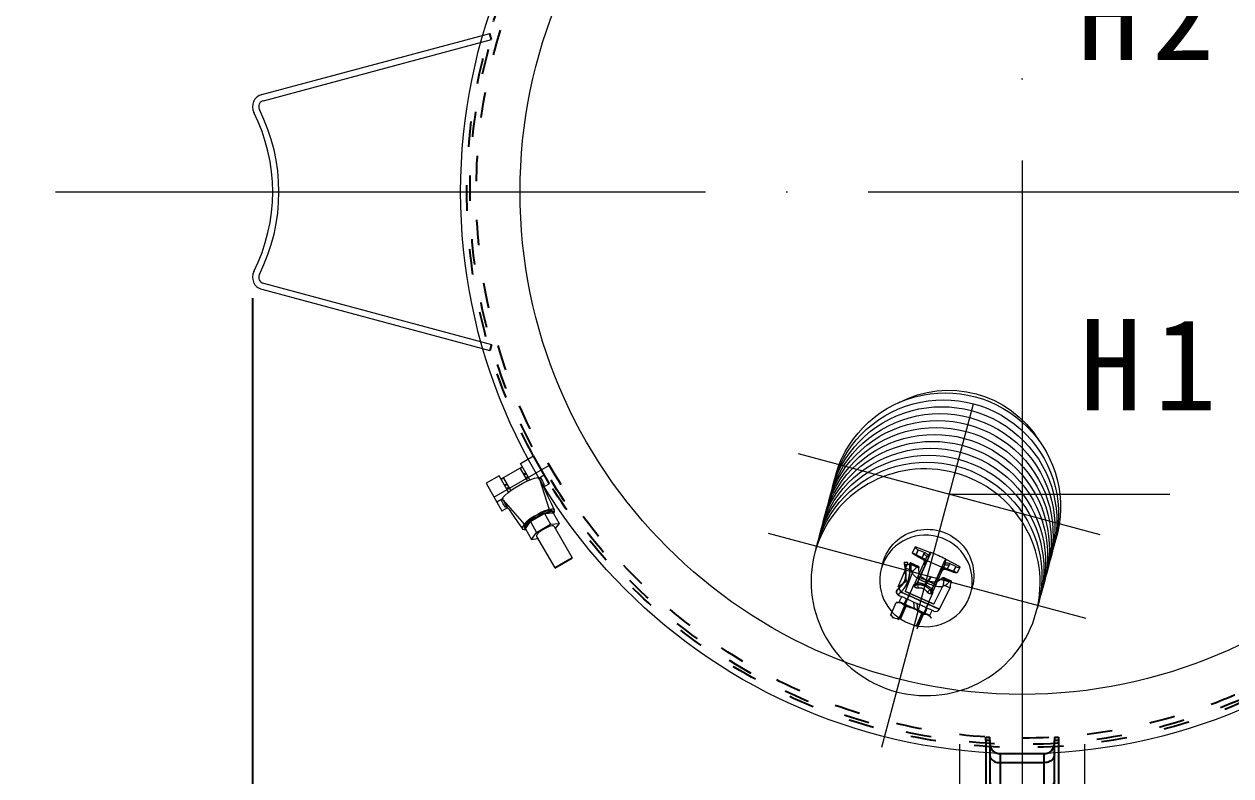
# Model space of a CAD drawing. Header units: millimetres. Extents: x 89051 to 218395, y -330386 to -125649.
# Drawn here: x 97883 to 98462, y -134581 to -134220 of the extents above; entities that cross this region are included whole.
import ezdxf

# ---------------------------------------------------------------- set-up
doc = ezdxf.new("R2010")
doc.units = ezdxf.units.MM
doc.header["$LTSCALE"] = 13
for name, pattern in [('1 实线', [0]), ('ACAD_ISO03W100', [1.18, 0.47, -0.71]), ('ACAD_ISO04W100', [30, 24, -3, 0, -3]), ('CENTER', [50.8, 31.75, -6.35, 6.35, -6.35]), ('HIDDEN', [9.525, 6.35, -3.175])]:
    doc.linetypes.add(name, pattern=pattern)
doc.layers.get('0').update_dxf_attribs({"color": 1, "linetype": 'CENTER'})
for name, color, linetype in [('CORE', 5, 'Continuous'), ('PDF_Visible (ANSI)', 7, 'Continuous'), ('PDF_Visible Narrow (ANSI)', 7, 'Continuous'), ('几何体', 7, 'Continuous'), ('粗实线', 4, 'Continuous')]:
    doc.layers.add(name, color=color, linetype=linetype)
doc.layers.add('图层1', color=1, linetype='CENTER', lineweight=13)
doc.layers.add('标注、文本', color=3, linetype='Continuous', lineweight=25)
doc.styles.get("Standard").update_dxf_attribs({"font": 'gbenor.shx', "bigfont": 'gbcbig.shx'})
doc.dimstyles.new('1-15', dxfattribs={"dimscale": 20, "dimtxt": 3.5, "dimasz": 2, "dimexe": 1.5, "dimexo": 0.5, "dimgap": 0.5, "dimtad": 1, "dimtoh": 1, "dimdec": 1, "dimdsep": 46, "dimtxsty": 'Standard', "dimcen": 2.5, "dimclrd": 3, "dimclre": 3, "dimclrt": 3, "dimadec": 0, "dimazin": 2, "dimtfac": 1, "dimtdec": 1, "dimtmove": 0, "dimatfit": 2, "dimfxl": 1, "dimarcsym": 0})

# ---------------------------------------------------------------- blocks, each defined once
blk = doc.blocks.new('*D589')
at = {"layer": 'Defpoints', "color": 0, "transparency": 16777216}
for p in [(97836.23, -133975.78), (98361.67, -133975.78), (98361.67, -134777.78)]:
    blk.add_point(p, dxfattribs=at)
at = {"layer": '标注、文本', "color": 3, "lineweight": -2, "transparency": 16777216}
for p, q in [((98351.67, -133975.78), (97806.23, -133975.78)), ((97836.23, -134737.78), (97836.23, -134015.78)), ((98351.67, -134777.78), (97806.23, -134777.78))]:
    blk.add_line(p, q, dxfattribs=at)
at = {"layer": '标注、文本', "color": 3, "transparency": 16777216}
for points in [[(97829.57, -134015.78), (97842.9, -134015.78), (97836.23, -133975.78)], [(97829.57, -134737.78), (97842.9, -134737.78), (97836.23, -134777.78)]]:
    blk.add_solid(points, dxfattribs=at)
at = {"layer": '标注、文本', "color": 3, "transparency": 16777216, "insert": (97791.23, -134376.78), "char_height": 70, "attachment_point": 5, "rotation": 90}
blk.add_mtext('838', dxfattribs=at)
blk = doc.blocks.new('*D590')
at = {"layer": 'Defpoints', "color": 0, "transparency": 16777216}
for p in [(98717.57, -134295.7), (97992.25, -134341.66), (98717.57, -134923.23)]:
    blk.add_point(p, dxfattribs=at)
at = {"layer": '标注、文本', "color": 3, "lineweight": -2, "transparency": 16777216}
for p, q in [((98717.57, -134305.7), (98717.57, -134953.23)), ((97992.25, -134351.66), (97992.25, -134953.23)), ((98032.25, -134923.23), (98677.57, -134923.23))]:
    blk.add_line(p, q, dxfattribs=at)
at = {"layer": '标注、文本', "color": 3, "transparency": 16777216}
for points in [[(98032.25, -134916.56), (98032.25, -134929.9), (97992.25, -134923.23)], [(98677.57, -134916.56), (98677.57, -134929.9), (98717.57, -134923.23)]]:
    blk.add_solid(points, dxfattribs=at)
at = {"layer": '标注、文本', "color": 3, "transparency": 16777216, "insert": (98354.91, -134878.23), "char_height": 70, "attachment_point": 5}
blk.add_mtext('761', dxfattribs=at)
blk = doc.blocks.new('*D594')
at = {"layer": 'Defpoints', "color": 0, "transparency": 16777216}
for p in [(98951.78, -134196.72), (98723.87, -134203.73), (98589.51, -134239.73), (97897.72, -134300.78), (98875.86, -134300.78)]:
    blk.add_point(p, dxfattribs=at)
at = {"layer": '标注、文本', "color": 3, "lineweight": -2, "transparency": 16777216}
for p, q in [((98733.53, -134201.14), (98969.45, -134137.92)), ((98885.86, -134300.78), (98990.89, -134300.78))]:
    blk.add_line(p, q, dxfattribs=at)
blk.add_arc((98361.67, -134300.78), 599.22, 3.82541, 11.17459, dxfattribs=at)
at = {"layer": '标注、文本', "color": 3, "transparency": 16777216}
for points in [[(98943.03, -134186.16), (98956.02, -134183.14), (98940.47, -134145.69)], [(98966.21, -134260.58), (98952.89, -134261.02), (98960.89, -134300.78)]]:
    blk.add_solid(points, dxfattribs=at)
at = {"layer": '标注、文本', "color": 3, "transparency": 16777216, "insert": (98958.38, -134201.08), "char_height": 70, "attachment_point": 5}
blk.add_mtext('15°', dxfattribs=at)
blk = doc.blocks.new('WRWEF RGERG')
at = {"layer": '几何体'}
for p, q in [((96038.29, -127924.02), (96038.29, -127922.02)), ((96096.7, -127922.02), (96038.29, -127922.02)), ((96096.7, -127924.02), (96096.7, -127922.02)), ((96096.7, -127922.02), (96098.29, -127922.02)), ((96098.29, -127922.02), (96098.29, -127924.02)), ((96096.7, -127924.02), (96038.29, -127924.02)), ((96096.7, -127924.02), (96098.29, -127924.02)), ((96055.79, -127929.02), (96055.79, -127950.02)), ((96073.53, -127950.02), (96073.53, -127929.02)), ((96086, -127929.02), (96073.53, -127929.02)), ((96086, -127950.02), (96086, -127929.02)), ((96090.29, -127929.02), (96086, -127929.02)), ((96090.29, -127950.02), (96090.29, -127929.02)), ((96059.27, -127944.52), (96059.27, -127934.52)), ((96069.27, -127934.52), (96069.27, -127944.52)), ((96073.53, -127950.02), (96086, -127950.02)), ((96086, -127950.02), (96090.29, -127950.02)), ((96038.29, -127955.02), (96096.7, -127955.02)), ((96038.29, -127957.02), (96038.29, -127955.02)), ((96096.7, -127957.02), (96038.29, -127957.02)), ((96096.7, -127957.02), (96096.7, -127955.02)), ((96098.29, -127955.02), (96096.7, -127955.02)), ((96098.29, -127957.02), (96096.7, -127957.02)), ((96098.29, -127955.02), (96098.29, -127957.02))]:
    blk.add_line(p, q, dxfattribs=at)
at = {"layer": '几何体', "flags": 128}
for points in [[(96077.26, -127924.02), (96076.73, -127924.07), (96076.21, -127924.22), (96075.71, -127924.47), (96075.24, -127924.81), (96074.82, -127925.24), (96074.44, -127925.74), (96074.12, -127926.31), (96073.86, -127926.94), (96073.68, -127927.61), (96073.56, -127928.3), (96073.53, -127929.02)], [(96089.74, -127924.02), (96089.21, -127924.07), (96088.68, -127924.22), (96088.18, -127924.47), (96087.72, -127924.81), (96087.29, -127925.24), (96086.91, -127925.74), (96086.59, -127926.31), (96086.34, -127926.94), (96086.15, -127927.61), (96086.04, -127928.3), (96086, -127929.02)], [(96077.26, -127955.02), (96076.73, -127954.96), (96076.21, -127954.81), (96075.71, -127954.56), (96075.24, -127954.22), (96074.82, -127953.79), (96074.44, -127953.29), (96074.12, -127952.72), (96073.86, -127952.09), (96073.68, -127951.42), (96073.56, -127950.73), (96073.53, -127950.02)], [(96089.74, -127955.02), (96089.21, -127954.96), (96088.68, -127954.81), (96088.18, -127954.56), (96087.72, -127954.22), (96087.29, -127953.79), (96086.91, -127953.29), (96086.59, -127952.72), (96086.34, -127952.09), (96086.15, -127951.42), (96086.04, -127950.73), (96086, -127950.02)]]:
    blk.add_lwpolyline(points, dxfattribs=at)
at = {"layer": '几何体'}
for centre, start, end in [((96095.29, -127929.02), 90, 180), ((96095.29, -127950.02), 180, 270)]:
    blk.add_arc(centre, 5, start, end, dxfattribs=at)
for points, knots in [([(96055.79, -127929.02), (96055.79, -127928.68), (96055.79, -127928.36), (96055.79, -127927.71), (96055.79, -127927.39), (96055.79, -127926.79), (96055.79, -127926.5), (96055.79, -127925.96), (96055.79, -127925.7), (96055.79, -127925.24), (96055.79, -127925.03), (96055.79, -127924.67), (96055.79, -127924.52), (96055.79, -127924.27), (96055.79, -127924.17), (96055.79, -127924.05), (96055.79, -127924.02), (96055.79, -127924.02)], [0, 0, 0, 0, 0.125, 0.125, 0.25, 0.25, 0.375, 0.375, 0.5, 0.5, 0.625, 0.625, 0.75, 0.75, 0.875, 0.875, 1, 1, 1, 1]), ([(96073.53, -127929.02), (96073.46, -127929.02), (96073.39, -127929.02), (96073.25, -127929.02), (96073.04, -127929.02), (96072.82, -127929.02), (96072.39, -127929.02), (96072.09, -127929.02), (96071.16, -127929.02), (96070.52, -127929.02), (96069.5, -127929.02), (96069.15, -127929.02), (96068.44, -127929.02), (96068.08, -127929.02), (96066.98, -127929.02), (96066.24, -127929.02), (96064.71, -127929.02), (96063.93, -127929.02), (96062.33, -127929.02), (96061.51, -127929.02), (96059.88, -127929.02), (96059.06, -127929.02), (96057.43, -127929.02), (96056.6, -127929.02), (96055.79, -127929.02)], [0, 0, 0, 0, 0.015625, 0.015625, 0.03125, 0.0625, 0.0625, 0.125, 0.125, 0.25, 0.25, 0.3125, 0.3125, 0.375, 0.375, 0.5, 0.5, 0.625, 0.625, 0.75, 0.75, 0.875, 0.875, 1, 1, 1, 1]), ([(96059.27, -127934.52), (96059.27, -127934.18), (96059.3, -127933.84), (96059.43, -127933.19), (96059.54, -127932.86), (96059.8, -127932.24), (96059.96, -127931.95), (96060.34, -127931.4), (96060.56, -127931.14), (96061.05, -127930.67), (96061.31, -127930.47), (96061.88, -127930.11), (96062.18, -127929.96), (96062.79, -127929.73), (96063.11, -127929.64), (96063.76, -127929.53), (96064.08, -127929.51), (96064.73, -127929.53), (96065.05, -127929.57), (96065.66, -127929.7), (96065.96, -127929.8), (96066.55, -127930.05), (96066.82, -127930.21), (96067.34, -127930.56), (96067.58, -127930.76), (96068.03, -127931.21), (96068.23, -127931.45), (96068.5, -127931.85), (96068.58, -127931.98), (96068.74, -127932.27), (96068.81, -127932.42), (96069, -127932.87), (96069.1, -127933.19), (96069.23, -127933.84), (96069.27, -127934.17), (96069.27, -127934.52)], [0, 0, 0, 0, 0.0625, 0.0625, 0.125, 0.125, 0.1875, 0.1875, 0.25, 0.25, 0.3125, 0.3125, 0.375, 0.375, 0.4375, 0.4375, 0.5, 0.5, 0.5625, 0.5625, 0.625, 0.625, 0.6875, 0.6875, 0.75, 0.75, 0.8125, 0.8125, 0.84375, 0.84375, 0.875, 0.875, 0.9375, 0.9375, 1, 1, 1, 1]), ([(96069.27, -127944.52), (96069.27, -127944.85), (96069.23, -127945.19), (96069.1, -127945.84), (96069, -127946.16), (96068.74, -127946.76), (96068.59, -127947.05), (96068.23, -127947.58), (96068.02, -127947.83), (96067.58, -127948.27), (96067.33, -127948.48), (96066.81, -127948.83), (96066.54, -127948.98), (96065.96, -127949.23), (96065.66, -127949.33), (96065.04, -127949.46), (96064.73, -127949.5), (96064.09, -127949.52), (96063.76, -127949.5), (96063.12, -127949.39), (96062.8, -127949.31), (96062.33, -127949.13), (96062.18, -127949.06), (96061.88, -127948.91), (96061.74, -127948.83), (96061.32, -127948.57), (96061.05, -127948.36), (96060.56, -127947.89), (96060.35, -127947.64), (96059.97, -127947.09), (96059.8, -127946.79), (96059.54, -127946.17), (96059.44, -127945.85), (96059.3, -127945.19), (96059.27, -127944.85), (96059.27, -127944.52)], [0, 0, 0, 0, 0.0625, 0.0625, 0.125, 0.125, 0.1875, 0.1875, 0.25, 0.25, 0.3125, 0.3125, 0.375, 0.375, 0.4375, 0.4375, 0.5, 0.5, 0.5625, 0.5625, 0.625, 0.625, 0.65625, 0.65625, 0.6875, 0.6875, 0.75, 0.75, 0.8125, 0.8125, 0.875, 0.875, 0.9375, 0.9375, 1, 1, 1, 1]), ([(96055.79, -127950.02), (96056.61, -127950.02), (96057.42, -127950.02), (96059.04, -127950.02), (96059.86, -127950.02), (96061.49, -127950.02), (96062.31, -127950.02), (96063.91, -127950.02), (96064.69, -127950.02), (96066.22, -127950.02), (96066.97, -127950.02), (96068.07, -127950.02), (96068.43, -127950.02), (96069.14, -127950.02), (96069.49, -127950.02), (96071.19, -127950.02), (96072.43, -127950.02), (96073.53, -127950.02)], [0, 0, 0, 0, 0.125, 0.125, 0.25, 0.25, 0.375, 0.375, 0.5, 0.5, 0.625, 0.625, 0.6875, 0.6875, 0.75, 0.75, 1, 1, 1, 1]), ([(96055.79, -127955.02), (96055.79, -127955.02), (96055.79, -127954.98), (96055.79, -127954.89), (96055.79, -127954.85), (96055.79, -127954.76), (96055.79, -127954.7), (96055.79, -127954.51), (96055.79, -127954.36), (96055.79, -127954), (96055.79, -127953.79), (96055.79, -127953.33), (96055.79, -127953.08), (96055.79, -127952.67), (96055.79, -127952.53), (96055.79, -127952.24), (96055.79, -127952.1), (96055.79, -127951.64), (96055.79, -127951.33), (96055.79, -127950.68), (96055.79, -127950.35), (96055.79, -127950.02)], [0, 0, 0, 0, 0.125, 0.125, 0.1875, 0.1875, 0.25, 0.25, 0.375, 0.375, 0.5, 0.5, 0.625, 0.625, 0.6875, 0.6875, 0.75, 0.75, 0.875, 0.875, 1, 1, 1, 1])]:
    blk.add_open_spline(points, degree=3, knots=knots, dxfattribs=at)

msp = doc.modelspace()

# ---------------------------------------------------------------- linework, layer by layer
at = {"color": 7, "linetype": '1 实线', "lineweight": 0}
for p, q in [((97996.7, -134254.1), (98106.17, -134224.77)), ((97997.48, -134257), (98106.95, -134227.67)), ((97997.48, -134344.55), (98106.95, -134373.89)), ((97996.7, -134347.45), (98106.17, -134376.79)), ((98331.67, -134565.58), (98331.67, -134777.78)), ((98391.67, -134565.58), (98391.67, -134777.78))]:
    msp.add_line(p, q, dxfattribs=at)
at = {"color": 7, "linetype": 'Continuous', "lineweight": 15}
for p, q in [((98309.09, -134473.91), (98310.32, -134471.15)), ((98310.32, -134471.15), (98310.4, -134470.97)), ((98317.44, -134473.68), (98310.4, -134470.97)), ((98311.81, -134472.46), (98310.61, -134475.17)), ((98311.81, -134472.46), (98314.91, -134473.76)), ((98306.35, -134479.45), (98306.27, -134479.62)), ((98307.75, -134479), (98307.72, -134479.04)), ((98308.28, -134478.75), (98308.21, -134478.72)), ((98308.28, -134478.75), (98311.74, -134480.29)), ((98310.61, -134475.17), (98313.47, -134476.68)), ((98312.41, -134483.67), (98315.77, -134476.12)), ((98313.47, -134476.68), (98313.59, -134476.36)), ((98313.59, -134476.36), (98314.44, -134474.44)), ((98313.59, -134476.36), (98313.92, -134476.54)), ((98313.92, -134476.54), (98314.22, -134476.74)), ((98314.22, -134476.74), (98314.48, -134476.96)), ((98314.44, -134474.44), (98314.91, -134473.76)), ((98314.44, -134474.44), (98314.77, -134474.62)), ((98314.48, -134476.96), (98314.69, -134477.19)), ((98314.69, -134477.19), (98314.84, -134477.42)), ((98314.77, -134474.62), (98315.08, -134474.82)), ((98314.84, -134477.42), (98314.93, -134477.65)), ((98314.96, -134477.86), (98314.91, -134478.05)), ((98314.93, -134477.65), (98314.96, -134477.86)), ((98315.08, -134474.82), (98315.34, -134475.04)), ((98315.34, -134475.04), (98315.55, -134475.27)), ((98315.55, -134475.27), (98315.7, -134475.5)), ((98315.7, -134475.5), (98315.79, -134475.73)), ((98315.81, -134475.94), (98315.77, -134476.12)), ((98315.79, -134475.73), (98315.81, -134475.94)), ((98317.44, -134473.68), (98316.63, -134475.49)), ((98325.15, -134477.11), (98324.34, -134478.93)), ((98331.87, -134480.53), (98325.15, -134477.11)), ((98326.78, -134479.04), (98326.58, -134479.85)), ((98329.82, -134480.47), (98326.78, -134479.04)), ((98312.08, -134481.15), (98308.47, -134479.54)), ((98321.12, -134487.46), (98324.45, -134479.99)), ((98323.59, -134481.91), (98323.7, -134481.75)), ((98323.7, -134481.75), (98323.87, -134481.63)), ((98323.87, -134481.63), (98324.1, -134481.55)), ((98324.1, -134481.55), (98324.37, -134481.5)), ((98324.37, -134481.5), (98324.68, -134481.51)), ((98324.45, -134479.99), (98324.56, -134479.83)), ((98324.56, -134479.83), (98324.73, -134479.71)), ((98324.68, -134481.51), (98325.02, -134481.55)), ((98324.73, -134479.71), (98324.95, -134479.62)), ((98324.95, -134479.62), (98325.23, -134479.58)), ((98325.02, -134481.55), (98325.37, -134481.64)), ((98325.23, -134479.58), (98325.54, -134479.58)), ((98325.37, -134481.64), (98325.73, -134481.77)), ((98325.54, -134479.58), (98325.88, -134479.63)), ((98325.73, -134481.77), (98325.57, -134482.07)), ((98328.61, -134483.19), (98325.57, -134482.07)), ((98326.58, -134479.85), (98325.73, -134481.77)), ((98325.88, -134479.63), (98326.23, -134479.72)), ((98326.23, -134479.72), (98326.58, -134479.85)), ((98328.61, -134483.19), (98329.82, -134480.47)), ((98331.79, -134480.71), (98330.56, -134483.47)), ((98331.79, -134480.71), (98331.87, -134480.53)), ((98321.9, -134501.01), (98327.2, -134490.6)), ((98326.79, -134487.7), (98323.18, -134486.09)), ((98324.05, -134485.77), (98327.51, -134487.31)), ((98327.58, -134487.34), (98327.51, -134487.31)), ((98303.79, -134494.92), (98302.73, -134497.29)), ((98298.61, -134503.63), (98301.27, -134497.66)), ((98303.12, -134497.47), (98301.27, -134497.66)), ((98302.73, -134497.29), (98310.08, -134500.57)), ((98302.83, -134505.51), (98305.49, -134499.54)), ((98310.08, -134500.57), (98309.77, -134497.58)), ((98311.46, -134501.18), (98310.08, -134500.57)), ((98311.14, -134498.19), (98311.46, -134501.18)), ((98311.46, -134501.18), (98317.44, -134503.84)), ((98317.44, -134503.84), (98318.5, -134501.47)), ((98298.61, -134503.63), (98299.7, -134505.14)), ((98311.27, -134509.27), (98313.93, -134503.3)), ((98318.14, -134505.18), (98317.05, -134503.67))]:
    msp.add_line(p, q, dxfattribs=at)
at = {"color": 7, "linetype": 'HIDDEN', "lineweight": 0}
for p, q in [((98310.61, -134475.17), (98311.81, -134472.46)), ((98307.72, -134479.04), (98311.08, -134480.53)), ((98308.28, -134478.75), (98308.21, -134478.72)), ((98315.66, -134477.26), (98308.96, -134473.85)), ((98317.86, -134473.74), (98311.48, -134488.07)), ((98316.15, -134477.73), (98312.61, -134485.68)), ((98313.59, -134476.36), (98313.47, -134476.68)), ((98314.44, -134474.44), (98313.59, -134476.36)), ((98313.59, -134476.36), (98313.92, -134476.54)), ((98313.92, -134476.54), (98314.22, -134476.74)), ((98314.22, -134476.74), (98314.48, -134476.96)), ((98314.91, -134473.76), (98314.44, -134474.44)), ((98314.44, -134474.44), (98314.77, -134474.62)), ((98314.48, -134476.96), (98314.69, -134477.19)), ((98314.59, -134479.66), (98315.66, -134477.26)), ((98314.69, -134477.19), (98314.84, -134477.42)), ((98314.77, -134474.62), (98315.08, -134474.82)), ((98314.84, -134477.42), (98314.93, -134477.65)), ((98314.96, -134477.86), (98314.91, -134478.05)), ((98314.93, -134477.65), (98314.96, -134477.86)), ((98315.08, -134474.82), (98315.34, -134475.04)), ((98315.34, -134475.04), (98315.55, -134475.27)), ((98315.55, -134475.27), (98315.7, -134475.5)), ((98315.7, -134475.5), (98315.79, -134475.73)), ((98315.81, -134475.94), (98315.77, -134476.12)), ((98315.79, -134475.73), (98315.81, -134475.94)), ((98323, -134480.78), (98316.15, -134477.73)), ((98324.82, -134476.84), (98318.44, -134491.17)), ((98326.58, -134479.85), (98326.78, -134479.04)), ((98302.12, -134490.18), (98305.58, -134482.42)), ((98309.23, -134482.6), (98305.48, -134492.39)), ((98306.18, -134487.34), (98305.58, -134482.42)), ((98306.27, -134479.62), (98305.63, -134481.07)), ((98305.63, -134481.07), (98309.23, -134482.68)), ((98308.47, -134479.54), (98312.08, -134481.15)), ((98310.33, -134488.33), (98312.41, -134483.67)), ((98311.48, -134488.07), (98312.97, -134484.74)), ((98311.74, -134480.29), (98311.65, -134480.25)), ((98323, -134480.78), (98319.46, -134488.73)), ((98322.61, -134483.23), (98323.68, -134480.83)), ((98323.59, -134481.91), (98323.7, -134481.75)), ((98330.69, -134483.52), (98323.68, -134480.83)), ((98323.7, -134481.75), (98323.87, -134481.63)), ((98323.87, -134481.63), (98324.1, -134481.55)), ((98324.1, -134481.55), (98324.37, -134481.5)), ((98324.37, -134481.5), (98324.68, -134481.51)), ((98324.45, -134479.99), (98324.56, -134479.83)), ((98324.56, -134479.83), (98324.73, -134479.71)), ((98324.68, -134481.51), (98325.02, -134481.55)), ((98324.73, -134479.71), (98324.95, -134479.62)), ((98324.95, -134479.62), (98325.23, -134479.58)), ((98325.02, -134481.55), (98325.37, -134481.64)), ((98325.23, -134479.58), (98325.54, -134479.58)), ((98325.37, -134481.64), (98325.73, -134481.77)), ((98325.54, -134479.58), (98325.88, -134479.63)), ((98325.57, -134482.07), (98325.73, -134481.77)), ((98325.73, -134481.77), (98326.58, -134479.85)), ((98325.88, -134479.63), (98326.23, -134479.72)), ((98326.23, -134479.72), (98326.58, -134479.85)), ((98329.82, -134480.47), (98328.61, -134483.19)), ((98309.74, -134489.04), (98302.1, -134506.21)), ((98302.12, -134490.18), (98306.18, -134487.34)), ((98310.79, -134489.62), (98311.48, -134488.07)), ((98312.61, -134485.68), (98319.46, -134488.73)), ((98318.44, -134491.17), (98319.91, -134487.85)), ((98319.01, -134492.19), (98321.12, -134487.46)), ((98319.25, -134498.52), (98324, -134489.18)), ((98323.18, -134486.09), (98326.79, -134487.7)), ((98323.95, -134489.23), (98327.15, -134490.65)), ((98324.14, -134485.81), (98324.05, -134485.77)), ((98324.3, -134486.42), (98327.66, -134487.92)), ((98327.58, -134487.34), (98327.51, -134487.31)), ((98306.16, -134495.98), (98305.11, -134498.35)), ((98307.66, -134493.36), (98306.44, -134496.1)), ((98311.24, -134510.28), (98318.88, -134493.11)), ((98317.74, -134492.72), (98318.44, -134491.17)), ((98306.07, -134499.29), (98303.17, -134505.8)), ((98305.52, -134498.53), (98306.07, -134499.29)), ((98306.07, -134499.29), (98307.79, -134500.06)), ((98312.16, -134502), (98313.72, -134502.7)), ((98313.72, -134502.7), (98314.65, -134502.6)), ((98315.06, -134502.78), (98316.12, -134500.41)), ((98315.85, -134500.29), (98317.07, -134497.55)), ((98319.35, -134501.85), (98319.35, -134501.85)), ((98310.82, -134509.2), (98313.72, -134502.7))]:
    msp.add_line(p, q, dxfattribs=at)
at = {"color": 8, "linetype": 'Continuous', "lineweight": 15}
for p, q in [((98312.97, -134484.74), (98317.86, -134473.74)), ((98319.91, -134487.85), (98324.82, -134476.84))]:
    msp.add_line(p, q, dxfattribs=at)
at = {"color": 7, "linetype": '1 实线', "lineweight": 0}
for radius in [269.5, 241]:
    msp.add_circle((98361.67, -134300.78), radius, dxfattribs=at)
for centre, radius, start, end in [((97998.25, -134259.9), 6, 105, 206.69285), ((97998.25, -134259.9), 3, 105, 206.69285), ((97916.95, -134300.78), 85, 333.30715, 26.69285), ((97916.95, -134300.78), 88, 333.30715, 26.69285), ((97998.25, -134341.66), 6, 153.30715, 255), ((97998.25, -134341.66), 3, 153.30715, 255)]:
    msp.add_arc(centre, radius, start, end, dxfattribs=at)
at = {"color": 7, "linetype": 'Continuous', "lineweight": 15}
for centre, radius, start, end in [((98305.84, -134477.18), 2.33, 254.25446, 282.61157), ((98317.51, -134474.67), 1, 69.19444, 93.93437), ((98293.6, -134537.58), 68.3, 62.80556, 69.19444), ((98324.36, -134477.73), 1, 38.06563, 62.80556), ((98300.7, -134493.28), 2.86, 11.276, 53.72024), ((98303.75, -134492.71), 2, 232.52938, 246), ((98320.16, -134500.02), 2, 245.99988, 332.73736)]:
    msp.add_arc(centre, radius, start, end, dxfattribs=at)
at = {"color": 7, "linetype": 'HIDDEN', "lineweight": 0}
for centre, radius, start, end in [((98305.84, -134477.18), 2.33, 254.25446, 282.61157), ((98316.55, -134476.82), 1, 206.35699, 246), ((98323.41, -134479.87), 1, 246, 285.64301), ((98300.7, -134493.28), 2.86, 11.276, 53.72024), ((98342, -134428.88), 68.3, 241.85246, 242.80556), ((98311.25, -134488.74), 1, 156, 242.80556), ((98312.2, -134486.59), 1, 66, 156), ((98306.55, -134489.86), 5.25, 349.57481, 19.95177), ((98319.05, -134489.64), 1, 336, 66), ((98320.4, -134496.03), 5.25, 112.04823, 142.42519), ((98318.1, -134491.79), 1, 249.19444, 336), ((98342, -134428.88), 68.3, 249.19444, 250.15165)]:
    msp.add_arc(centre, radius, start, end, dxfattribs=at)
at = {"color": 7, "linetype": '1 实线', "lineweight": 0, "extrusion": (0, 0, -1)}
for centre, major_axis, ratio, start_param, end_param in [((98326.67, -134445.78), (-48.78, 13.07), 0.987688, 7.090375, 8.617588), ((98324.24, -134454.84), (-53.13, 14.24), 0.987688, 6.251503, 9.45646), ((98325.13, -134451.51), (-53.13, 14.24), 0.987688, 6.251503, 9.45646), ((98322.46, -134461.49), (-53.13, 14.24), 0.987688, 6.251503, 9.45646), ((98323.35, -134458.16), (-53.13, 14.24), 0.987688, 6.251503, 9.45646), ((98321.57, -134464.81), (-53.13, 14.24), 0.987688, 6.251503, 9.45646), ((98319.78, -134471.46), (-53.13, 14.24), 0.987688, 6.251503, 9.45646), ((98320.68, -134468.14), (-53.13, 14.24), 0.987688, 6.251503, 9.45646), ((98318, -134478.11), (-53.13, 14.24), 0.987688, 6.251503, 9.45646), ((98318.89, -134474.78), (-53.13, 14.24), 0.987688, 6.251503, 9.45646), ((98316.22, -134484.76), (-53.13, 14.24), 0.987688, 6.252151, 9.455812), ((98317.11, -134481.43), (-53.13, 14.24), 0.987688, 6.251503, 9.45646), ((98316.28, -134484.54), (-21.47, 5.75), 0.987515, 6.216989, 9.490974)]:
    msp.add_ellipse(centre, major_axis=major_axis, ratio=ratio, start_param=start_param, end_param=end_param, dxfattribs=at)
for centre, major_axis, ratio in [((98315.35, -134488.01), (-53.13, 14.24), 0.987688), ((98315.53, -134487.34), (-21.47, 5.75), 0.987515)]:
    msp.add_ellipse(centre, major_axis=major_axis, ratio=ratio, dxfattribs=at)
at = {"color": 7, "linetype": 'Continuous', "lineweight": 15}
for centre, start_param, end_param in [((98310.92, -134474.72), 1.570796, 1.571747), ((98328.73, -134482.66), 4.711438, 4.712389)]:
    msp.add_ellipse(centre, major_axis=(1.63, 3.65), ratio=0.5, start_param=start_param, end_param=end_param, dxfattribs=at)
for points, knots in [([(98310.32, -134471.15), (98310.32, -134471.21), (98310.31, -134471.32), (98310.55, -134471.64), (98310.96, -134472), (98311.41, -134472.28), (98311.71, -134472.41), (98311.81, -134472.46)], [0, 0, 0, 0, 0.226703, 0.453689, 0.674639, 0.893771, 1, 1, 1, 1]), ([(98302.39, -134490.97), (98302.96, -134490.47), (98303.99, -134489.57), (98305.23, -134487.63), (98305.81, -134485.53), (98305.88, -134483.33), (98305.6, -134481.13), (98305.34, -134480), (98305.21, -134479.42)], [0, 0, 0, 0, 0.182869, 0.330834, 0.479144, 0.627187, 0.808681, 1, 1, 1, 1]), ([(98307.75, -134479), (98307.78, -134479.53), (98307.84, -134480.78), (98307.8, -134483.14), (98307.42, -134485.77), (98306.6, -134488.29), (98305.22, -134490.75), (98304.1, -134492.03), (98303.5, -134492.72)], [0, 0, 0, 0, 0.139514, 0.3243, 0.481762, 0.645733, 0.808421, 1, 1, 1, 1]), ([(98306.78, -134478.41), (98306.67, -134478.46), (98306.35, -134478.59), (98305.8, -134478.59), (98305.43, -134478.43), (98305.28, -134478.37)], [0, 0, 0, 0, 0.216465, 0.685811, 1, 1, 1, 1]), ([(98307.72, -134479.04), (98307.62, -134479.15), (98307.4, -134479.4), (98306.9, -134479.61), (98306.49, -134479.62), (98306.27, -134479.62)], [0, 0, 0, 0, 0.292573, 0.614726, 1, 1, 1, 1]), ([(98306.79, -134478.46), (98306.78, -134478.48), (98306.77, -134478.51), (98306.54, -134479.02), (98306.38, -134479.38), (98306.35, -134479.45)], [0, 0, 0, 0, 0.4993083, 0.9062927, 1, 1, 1, 1]), ([(98308.21, -134478.72), (98308.16, -134478.71), (98308.06, -134478.69), (98307.9, -134478.8), (98307.79, -134478.94), (98307.75, -134479)], [0, 0, 0, 0, 0.366385, 0.73366, 1, 1, 1, 1]), ([(98308.47, -134479.54), (98308.48, -134479.44), (98308.51, -134479.22), (98308.46, -134478.96), (98308.37, -134478.81), (98308.3, -134478.76), (98308.28, -134478.75)], [0, 0, 0, 0, 0.271472, 0.541974, 0.837873, 1, 1, 1, 1]), ([(98310.61, -134475.17), (98310.41, -134475.06), (98310.03, -134474.84), (98309.58, -134474.45), (98309.27, -134474.14), (98309.11, -134473.94), (98309.1, -134473.92), (98309.09, -134473.91)], [0, 0, 0, 0, 0.212122, 0.424388, 0.632518, 0.834235, 1, 1, 1, 1]), ([(98314.81, -134478.44), (98314.81, -134478.27), (98314.82, -134477.91), (98314.49, -134477.43), (98314.01, -134477), (98313.63, -134476.78), (98313.47, -134476.68)], [0, 0, 0, 0, 0.231812, 0.512298, 0.79357, 1, 1, 1, 1]), ([(98314.91, -134473.76), (98315.16, -134473.88), (98315.66, -134474.12), (98316.23, -134474.59), (98316.55, -134475), (98316.67, -134475.32), (98316.64, -134475.44), (98316.63, -134475.49)], [0, 0, 0, 0, 0.272264, 0.543354, 0.806307, 0.917665, 1, 1, 1, 1]), ([(98316.63, -134475.49), (98316.61, -134475.49), (98316.48, -134475.5), (98316.24, -134475.57), (98315.95, -134475.79), (98315.83, -134476.01), (98315.77, -134476.12)], [0, 0, 0, 0, 0.05344, 0.349924, 0.66436, 1, 1, 1, 1]), ([(98324.34, -134478.93), (98324.38, -134478.87), (98324.48, -134478.74), (98324.91, -134478.63), (98325.55, -134478.63), (98326.26, -134478.81), (98326.67, -134478.99), (98326.78, -134479.04)], [0, 0, 0, 0, 0.0997822, 0.2577358, 0.5631336, 0.8761849, 1, 1, 1, 1]), ([(98324.45, -134479.99), (98324.49, -134479.87), (98324.57, -134479.63), (98324.54, -134479.27), (98324.43, -134479.04), (98324.35, -134478.94), (98324.34, -134478.93)], [0, 0, 0, 0, 0.33564, 0.650076, 0.94656, 1, 1, 1, 1]), ([(98315.58, -134488.24), (98314.46, -134487.72), (98312.79, -134486.95), (98310.9, -134485.76), (98309.72, -134484.75), (98308.86, -134483.57), (98308.39, -134482.18), (98308.31, -134480.81), (98308.43, -134479.89), (98308.47, -134479.54)], [0, 0, 0, 0, 0.261736, 0.392969, 0.524295, 0.655604, 0.786629, 0.918439, 1, 1, 1, 1]), ([(98311.74, -134480.29), (98311.81, -134480.34), (98311.95, -134480.44), (98312.08, -134480.76), (98312.08, -134481.03), (98312.08, -134481.15)], [0, 0, 0, 0, 0.3698867, 0.7034555, 1, 1, 1, 1]), ([(98323.18, -134486.09), (98322.84, -134486.41), (98322.01, -134487.21), (98320.44, -134487.9), (98318.51, -134487.94), (98316.57, -134487.41), (98314.79, -134486.53), (98313.33, -134485.38), (98312.36, -134483.93), (98312.02, -134482.46), (98312.07, -134481.49), (98312.08, -134481.15)], [0, 0, 0, 0, 0.089615, 0.221363, 0.348002, 0.468039, 0.583548, 0.696763, 0.813445, 0.935236, 1, 1, 1, 1]), ([(98325.57, -134482.07), (98325.35, -134482), (98324.9, -134481.86), (98324.26, -134481.82), (98323.74, -134481.92), (98323.48, -134482.12), (98323.37, -134482.21)], [0, 0, 0, 0, 0.260672, 0.521157, 0.787349, 1, 1, 1, 1]), ([(98330.56, -134483.47), (98330.55, -134483.47), (98330.52, -134483.48), (98330.26, -134483.49), (98329.78, -134483.47), (98329.21, -134483.38), (98328.81, -134483.25), (98328.61, -134483.19)], [0, 0, 0, 0, 0.15553, 0.390958, 0.598532, 0.800532, 1, 1, 1, 1]), ([(98329.82, -134480.47), (98330.02, -134480.56), (98330.44, -134480.73), (98331.02, -134480.85), (98331.48, -134480.86), (98331.72, -134480.79), (98331.77, -134480.73), (98331.79, -134480.71)], [0, 0, 0, 0, 0.219315, 0.438629, 0.657824, 0.877172, 1, 1, 1, 1]), ([(98326.79, -134487.7), (98326.42, -134488.11), (98325.55, -134489.09), (98323.94, -134490.04), (98321.91, -134490.31), (98319.5, -134489.82), (98317.3, -134488.99), (98315.96, -134488.4), (98315.58, -134488.24)], [0, 0, 0, 0, 0.128291, 0.306114, 0.486238, 0.683626, 0.910693, 1, 1, 1, 1]), ([(98323.18, -134486.09), (98323.26, -134486.02), (98323.43, -134485.86), (98323.7, -134485.75), (98323.91, -134485.72), (98324.01, -134485.76), (98324.05, -134485.77)], [0, 0, 0, 0, 0.267328, 0.533113, 0.842483, 1, 1, 1, 1]), ([(98327.51, -134487.31), (98327.45, -134487.3), (98327.34, -134487.28), (98327.09, -134487.39), (98326.9, -134487.56), (98326.8, -134487.68), (98326.79, -134487.7)], [0, 0, 0, 0, 0.311905, 0.623821, 0.931284, 1, 1, 1, 1]), ([(98327.18, -134490.59), (98327.18, -134490.59), (98327.18, -134490.6), (98327.25, -134489.94), (98327.4, -134488.96), (98327.59, -134488.19), (98327.66, -134487.92)], [0, 0, 0, 0, 0.199016, 0.505149, 0.821936, 1, 1, 1, 1]), ([(98327.66, -134487.92), (98327.68, -134487.83), (98327.72, -134487.65), (98327.7, -134487.45), (98327.64, -134487.37), (98327.59, -134487.34), (98327.58, -134487.34)], [0, 0, 0, 0, 0.309294, 0.618055, 0.94119, 1, 1, 1, 1]), ([(98302.14, -134494.08), (98302.17, -134494.09), (98302.27, -134494.13), (98302.4, -134494.21), (98302.5, -134494.28), (98302.53, -134494.3)], [0, 0, 0, 0, 0.208467, 0.750038, 1, 1, 1, 1]), ([(98319.23, -134501.79), (98319.23, -134501.79), (98319.23, -134501.79), (98318.17, -134501.32), (98316.47, -134500.57), (98314.3, -134499.6), (98312.25, -134498.68), (98310.07, -134497.71), (98308.22, -134496.89), (98306.51, -134496.13), (98305.29, -134495.59), (98304.28, -134495.14), (98303.31, -134494.71), (98302.77, -134494.47), (98302.95, -134494.55), (98302.96, -134494.55)], [0, 0, 0, 0, 0.083522, 0.193798, 0.292408, 0.3841, 0.476004, 0.519801, 0.621136, 0.679781, 0.738475, 0.802606, 0.866782, 0.994951, 1, 1, 1, 1]), ([(98301.27, -134497.66), (98301.72, -134497.64), (98302.63, -134497.58), (98303.79, -134497.93), (98304.74, -134498.61), (98305.24, -134499.23), (98305.49, -134499.54)], [0, 0, 0, 0, 0.264604, 0.534947, 0.765343, 1, 1, 1, 1]), ([(98305.49, -134499.54), (98306.61, -134499.74), (98308.5, -134500.08), (98311, -134501.19), (98312.67, -134502.27), (98313.61, -134503.04), (98313.93, -134503.3)], [0, 0, 0, 0, 0.363593, 0.612792, 0.86871, 1, 1, 1, 1]), ([(98302.83, -134505.51), (98302.38, -134505.54), (98301.47, -134505.59), (98300.31, -134505.24), (98299.35, -134504.57), (98298.86, -134503.95), (98298.61, -134503.63)], [0, 0, 0, 0, 0.264604, 0.534947, 0.765343, 1, 1, 1, 1]), ([(98313.93, -134503.3), (98314.38, -134503.27), (98315.29, -134503.22), (98316.44, -134503.57), (98317.4, -134504.24), (98317.9, -134504.86), (98318.14, -134505.18)], [0, 0, 0, 0, 0.264604, 0.534947, 0.765343, 1, 1, 1, 1])]:
    msp.add_open_spline(points, degree=3, knots=knots, dxfattribs=at)
at = {"color": 7, "linetype": 'HIDDEN', "lineweight": 0}
for points, knots in [([(98305.21, -134479.42), (98305.29, -134479.77), (98305.5, -134480.68), (98305.78, -134482.35), (98305.87, -134484.14), (98305.75, -134485.81), (98305.2, -134487.68), (98303.97, -134489.59), (98302.96, -134490.48), (98302.39, -134490.97)], [0, 0, 0, 0, 0.120329, 0.314072, 0.419625, 0.529073, 0.673506, 0.818062, 1, 1, 1, 1]), ([(98303.5, -134492.72), (98304.1, -134492.03), (98305.2, -134490.77), (98306.56, -134488.36), (98307.31, -134486.12), (98307.67, -134484.1), (98307.84, -134481.97), (98307.82, -134480.22), (98307.76, -134479.25), (98307.75, -134479)], [0, 0, 0, 0, 0.190655, 0.349569, 0.509461, 0.622936, 0.736509, 0.93138, 1, 1, 1, 1]), ([(98305.27, -134478.39), (98305.27, -134478.39), (98305.3, -134478.26), (98305.1, -134478.57), (98305.18, -134479.19), (98305.21, -134479.42)], [0, 0, 0, 0, 0.001457, 0.625597, 1, 1, 1, 1]), ([(98314.59, -134479.66), (98314.6, -134479.59), (98314.63, -134479.27), (98314.69, -134478.72), (98314.84, -134478.26), (98314.91, -134478.05)], [0, 0, 0, 0, 0.136344, 0.586577, 1, 1, 1, 1]), ([(98314.91, -134478.05), (98314.84, -134478.26), (98314.69, -134478.72), (98314.63, -134479.27), (98314.6, -134479.59), (98314.59, -134479.66)], [0, 0, 0, 0, 0.413423, 0.863656, 1, 1, 1, 1]), ([(98314.59, -134479.66), (98314.7, -134479.38), (98314.88, -134478.95), (98314.82, -134478.57), (98314.81, -134478.44)], [0, 0, 0, 0, 0.662203, 1, 1, 1, 1]), ([(98314.88, -134478.43), (98314.87, -134478.34), (98314.86, -134478.13), (98314.91, -134478.04), (98314.94, -134477.99)], [0, 0, 0, 0, 0.437675, 1, 1, 1, 1]), ([(98315.77, -134476.12), (98315.83, -134476.01), (98315.95, -134475.79), (98316.24, -134475.57), (98316.48, -134475.5), (98316.61, -134475.49), (98316.63, -134475.49)], [0, 0, 0, 0, 0.33564, 0.650076, 0.94656, 1, 1, 1, 1]), ([(98324.34, -134478.93), (98324.35, -134478.94), (98324.43, -134479.04), (98324.54, -134479.27), (98324.57, -134479.63), (98324.49, -134479.87), (98324.45, -134479.99)], [0, 0, 0, 0, 0.05344, 0.349924, 0.66436, 1, 1, 1, 1]), ([(98311.08, -134480.53), (98310.86, -134480.83), (98310.31, -134481.55), (98309.6, -134482.29), (98309.19, -134482.68), (98309.25, -134482.63), (98309.26, -134482.62)], [0, 0, 0, 0, 0.232525, 0.561446, 0.891546, 1, 1, 1, 1]), ([(98311.08, -134480.53), (98311.14, -134480.46), (98311.26, -134480.32), (98311.44, -134480.22), (98311.57, -134480.22), (98311.64, -134480.24), (98311.65, -134480.25)], [0, 0, 0, 0, 0.302487, 0.604177, 0.927744, 1, 1, 1, 1]), ([(98323.59, -134481.91), (98323.48, -134482.11), (98323.24, -134482.53), (98322.87, -134482.94), (98322.66, -134483.18), (98322.61, -134483.23)], [0, 0, 0, 0, 0.4134228, 0.8636555, 1, 1, 1, 1]), ([(98322.61, -134483.23), (98322.66, -134483.18), (98322.87, -134482.94), (98323.24, -134482.53), (98323.48, -134482.11), (98323.59, -134481.91)], [0, 0, 0, 0, 0.1363445, 0.5865772, 1, 1, 1, 1]), ([(98323.37, -134482.21), (98323.32, -134482.24), (98323.04, -134482.42), (98322.8, -134482.81), (98322.63, -134483.18), (98322.61, -134483.23)], [0, 0, 0, 0, 0.1294795, 0.8669301, 1, 1, 1, 1]), ([(98323.61, -134481.85), (98323.6, -134481.88), (98323.57, -134481.96), (98323.51, -134482.1), (98323.36, -134482.19), (98323.36, -134482.19)], [0, 0, 0, 0, 0.274049, 0.970483, 1, 1, 1, 1]), ([(98302.39, -134490.97), (98302.09, -134491.27), (98301.5, -134491.87), (98301.29, -134492.93), (98301.62, -134493.65), (98302.14, -134494.07), (98302.14, -134494.07), (98302.14, -134494.07)], [0, 0, 0, 0, 0.2248592, 0.449181, 0.7757164, 0.9433115, 1, 1, 1, 1]), ([(98309.8, -134489.07), (98309.78, -134489.07), (98309.72, -134489.07), (98309.91, -134489.06), (98310.03, -134489.06)], [0, 0, 0, 0, 0.368745, 1, 1, 1, 1]), ([(98311.05, -134489.05), (98310.88, -134489.05), (98310.33, -134489.04), (98310.06, -134489.05), (98309.87, -134489.06)], [0, 0, 0, 0, 0.3036875, 1, 1, 1, 1]), ([(98311.71, -134490.81), (98311.43, -134490.81), (98311.11, -134490.82), (98310.63, -134490.65), (98310.39, -134490.49), (98310.12, -134490.14), (98310.01, -134489.86), (98309.98, -134489.45), (98310, -134489.24), (98310.02, -134489.08), (98310.03, -134489.06)], [0, 0, 0, 0, 0.23485, 0.273776, 0.503367, 0.54344, 0.787346, 0.847818, 0.98021, 1, 1, 1, 1]), ([(98310.03, -134489.06), (98310.27, -134488.97), (98310.7, -134488.83), (98311.22, -134488.32), (98311.48, -134488.07), (98311.48, -134488.07)], [0, 0, 0, 0, 0.557787, 0.997553, 1, 1, 1, 1]), ([(98318, -134492.15), (98317.91, -134492.06), (98317.64, -134491.77), (98316.97, -134491.15), (98315.88, -134490.33), (98314.48, -134489.64), (98313.05, -134489.24), (98311.88, -134489.09), (98311.28, -134489.06), (98311.05, -134489.05)], [0, 0, 0, 0, 0.059142, 0.19591, 0.373095, 0.550947, 0.716442, 0.889189, 1, 1, 1, 1]), ([(98311.48, -134488.07), (98311.63, -134488.1), (98312.51, -134488.24), (98313.58, -134488.52), (98315.12, -134489.09), (98316.66, -134489.83), (98317.81, -134490.7), (98318.44, -134491.17)], [0, 0, 0, 0, 0.059845, 0.367115, 0.424332, 0.68662, 1, 1, 1, 1]), ([(98316.25, -134492.83), (98316.22, -134492.8), (98315.91, -134492.38), (98315.25, -134491.66), (98314.36, -134491.17), (98313.84, -134490.99), (98313.28, -134490.82), (98312.62, -134490.77), (98312, -134490.79), (98311.81, -134490.8), (98311.71, -134490.81)], [0, 0, 0, 0, 0.025388, 0.321228, 0.556709, 0.571535, 0.626414, 0.885089, 0.935936, 1, 1, 1, 1]), ([(98323.98, -134489.17), (98323.98, -134489.17), (98323.98, -134489.18), (98324.01, -134488.51), (98324.09, -134487.52), (98324.25, -134486.72), (98324.3, -134486.42)], [0, 0, 0, 0, 0.199474, 0.497182, 0.809084, 1, 1, 1, 1]), ([(98324.14, -134485.81), (98324.19, -134485.85), (98324.3, -134485.92), (98324.35, -134486.15), (98324.32, -134486.34), (98324.3, -134486.42)], [0, 0, 0, 0, 0.36243, 0.726288, 1, 1, 1, 1]), ([(98302.53, -134494.3), (98302.54, -134494.3), (98302.55, -134494.31), (98302.37, -134494.12), (98302.38, -134493.77), (98302.75, -134493.22), (98303.26, -134492.88), (98303.5, -134492.72)], [0, 0, 0, 0, 0.069941, 0.258386, 0.588374, 0.800094, 1, 1, 1, 1]), ([(98321.9, -134500.91), (98321.91, -134500.91), (98321.91, -134500.91), (98321.54, -134500.75), (98320.82, -134500.43), (98319.74, -134499.95), (98318.4, -134499.35), (98316.82, -134498.64), (98314.71, -134497.71), (98312.92, -134496.91), (98310.78, -134495.96), (98308.69, -134495.03), (98305.97, -134493.82), (98304.34, -134493.09), (98303.65, -134492.78), (98303.5, -134492.72)], [0, 0, 0, 0, 0.046837, 0.123612, 0.202712, 0.278721, 0.357448, 0.427276, 0.499788, 0.618459, 0.624798, 0.738528, 0.850784, 0.968999, 1, 1, 1, 1]), ([(98319.17, -134498.48), (98319.13, -134498.47), (98319.07, -134498.44), (98318.29, -134498.09), (98317.27, -134497.64), (98315.67, -134496.92), (98313.53, -134495.97), (98311.38, -134495.02), (98309.5, -134494.18), (98307.85, -134493.44), (98306.48, -134492.84), (98305.58, -134492.43), (98305.58, -134492.43), (98305.58, -134492.43)], [0, 0, 0, 0, 0.116595, 0.187337, 0.26069, 0.358772, 0.457465, 0.541866, 0.619663, 0.702045, 0.797172, 0.909851, 1, 1, 1, 1]), ([(98318.68, -134492.91), (98318.66, -134492.92), (98318.56, -134493.05), (98318.3, -134493.32), (98317.96, -134493.52), (98317.53, -134493.61), (98317.22, -134493.57), (98316.8, -134493.38), (98316.5, -134493.15), (98316.3, -134492.9), (98316.25, -134492.83)], [0, 0, 0, 0, 0.019768, 0.152009, 0.376167, 0.45631, 0.662525, 0.72607, 0.928813, 1, 1, 1, 1]), ([(98318.78, -134493.03), (98318.69, -134492.92), (98318.52, -134492.72), (98318.16, -134492.32), (98318, -134492.15)], [0, 0, 0, 0, 0.569646, 1, 1, 1, 1]), ([(98318.44, -134491.17), (98318.44, -134491.17), (98318.42, -134491.47), (98318.4, -134492.22), (98318.57, -134492.64), (98318.68, -134492.91)], [0, 0, 0, 0, 0.002447, 0.372483, 1, 1, 1, 1]), ([(98318.68, -134492.91), (98318.75, -134493), (98318.87, -134493.14), (98318.84, -134493.1), (98318.82, -134493.08)], [0, 0, 0, 0, 0.636417, 1, 1, 1, 1])]:
    msp.add_open_spline(points, degree=3, knots=knots, dxfattribs=at)
at = {"color": 8, "linetype": 'Continuous', "lineweight": 15}
for points, knots in [([(98305.21, -134479.42), (98305.19, -134479.18), (98305.12, -134478.53), (98305.21, -134478.45), (98305.27, -134478.39)], [0, 0, 0, 0, 0.360768, 1, 1, 1, 1]), ([(98302.14, -134494.07), (98302.15, -134494.07), (98302.16, -134494.08), (98302.06, -134494.01), (98301.79, -134493.78), (98301.41, -134493.23), (98301.31, -134492.41), (98301.76, -134491.53), (98302.24, -134491.1), (98302.39, -134490.97)], [0, 0, 0, 0, 0.033425, 0.063804, 0.220681, 0.380977, 0.663809, 0.897661, 1, 1, 1, 1]), ([(98303.5, -134492.72), (98303.38, -134492.79), (98302.99, -134493.03), (98302.52, -134493.51), (98302.3, -134494.01), (98302.54, -134494.31), (98302.54, -134494.3), (98302.53, -134494.3)], [0, 0, 0, 0, 0.089163, 0.303876, 0.580335, 0.922227, 1, 1, 1, 1]), ([(98303.5, -134492.72), (98303.9, -134492.89), (98304.65, -134493.23), (98306.16, -134493.9), (98307.76, -134494.61), (98309.48, -134495.38), (98311.14, -134496.12), (98313.29, -134497.08), (98315.84, -134498.21), (98318.49, -134499.39), (98320.57, -134500.32), (98321.6, -134500.78), (98321.95, -134500.93), (98321.91, -134500.91), (98321.9, -134500.91)], [0, 0, 0, 0, 0.08065, 0.152535, 0.227178, 0.290918, 0.356985, 0.413245, 0.530447, 0.64536, 0.766539, 0.899876, 0.972415, 1, 1, 1, 1])]:
    msp.add_open_spline(points, degree=3, knots=knots, dxfattribs=at)
at = {"layer": 'CORE', "color": 0, "linetype": 'ByBlock'}
msp.add_line((98137.32, -134481.05), (98145.7, -134476.21), dxfattribs=at)
at = {"layer": 'PDF_Visible (ANSI)', "lineweight": 13}
for points in [[(98121.81, -134432.63), (98111.52, -134438.57)], [(98120.67, -134433.47), (98121.89, -134432.76)], [(98120.87, -134431.01), (98127.1, -134427.41), (98132.33, -134436.48)], [(98125.4, -134438.85), (98120.87, -134431.01)], [(98115.12, -134444.79), (98110.59, -134436.94), (98104.36, -134440.54)], [(98112.82, -134438), (98111.6, -134438.7)], [(98112.2, -134447.56), (98113.32, -134446.37), (98114.79, -134445.16), (98116.39, -134443.87), (98118.21, -134442.65), (98120.1, -134441.55), (98122, -134440.46), (98123.97, -134439.5), (98125.89, -134438.75), (98127.67, -134438.09), (98129.25, -134437.71)], [(98112.82, -134438), (98116.34, -134444.09)], [(98120.67, -134433.47), (98124.18, -134439.56)], [(98122.23, -134436.17), (98123.45, -134435.47)], [(98122.47, -134436.58), (98123.68, -134435.88)], [(98129.94, -134438.58), (98134.73, -134453.13), (98133.63, -134453.41), (98132.12, -134453.92), (98130.69, -134454.57), (98129.2, -134455.43), (98127.57, -134456.36), (98126.08, -134457.22), (98124.81, -134458.14), (98123.61, -134459.19), (98122.69, -134460.09)], [(98123.25, -134437.93), (98124.46, -134437.23)], [(98129.25, -134437.71), (98129.35, -134438.2)], [(98130.46, -134437.92), (98129.35, -134438.2), (98132.33, -134436.48), (98134.67, -134440.54)], [(98129.94, -134438.58), (98129.99, -134438.37), (98130.05, -134438.15), (98130.46, -134437.92)], [(98104.36, -134440.54), (98109.6, -134449.6)], [(98114.38, -134440.71), (98113.16, -134441.41)], [(98114.62, -134441.11), (98113.4, -134441.81)], [(98115.4, -134442.46), (98114.18, -134443.17)], [(98137.27, -134453.47), (98135.74, -134450.2), (98134.22, -134446.94), (98133.42, -134445.23), (98132.77, -134443.8), (98132.38, -134443.13), (98132.2, -134442.51), (98131.97, -134442.1), (98131.97, -134442.1)], [(98132.33, -134441.17), (98132.14, -134441.46), (98132.08, -134441.67), (98132.02, -134441.89), (98132.05, -134442.24)], [(98132.05, -134442.24), (98134.35, -134440.91)], [(98132.12, -134442.37), (98132.05, -134442.24)], [(98134.35, -134440.91), (98134.62, -134440.75), (98134.67, -134440.54)], [(98112.57, -134447.88), (98109.6, -134449.6), (98111.94, -134453.66)], [(98111.78, -134448.7), (98112.57, -134447.88)], [(98111.78, -134448.7), (98111.92, -134448.62), (98112.19, -134448.47), (98112.4, -134448.52), (98112.62, -134448.58)], [(98112.57, -134447.88), (98112.2, -134447.56)], [(98112.62, -134448.58), (98122.69, -134460.09)], [(98111.94, -134453.66), (98112.15, -134453.72), (98112.42, -134453.56)], [(98114.72, -134452.24), (98112.42, -134453.56)], [(98114.72, -134452.24), (98114.43, -134452.04), (98114.22, -134451.99), (98113.66, -134451.95)], [(98114.65, -134452.1), (98114.88, -134452.51), (98115.33, -134452.97), (98115.72, -134453.65), (98116.64, -134454.92), (98117.71, -134456.47), (98119.78, -134459.42), (98121.84, -134462.38)], [(98114.72, -134452.24), (98114.8, -134452.37)], [(98136.24, -134453.88), (98135.87, -134453.56), (98135.18, -134453.6), (98134.13, -134453.66), (98132.89, -134454.02), (98131.6, -134454.58), (98130.03, -134455.31), (98128.46, -134456.03), (98127.05, -134457.03), (98125.64, -134458.02), (98124.5, -134458.86), (98123.58, -134459.75), (98123, -134460.63), (98122.61, -134461.21), (98122.71, -134461.7), (98123.03, -134462.24)], [(98123.4, -134462.57), (98123.03, -134462.24), (98122.93, -134461.75), (98123.1, -134461.11), (98123.75, -134460.37), (98124.68, -134459.48), (98125.88, -134458.43), (98127.29, -134457.43), (98128.78, -134456.57), (98130.26, -134455.71), (98131.83, -134454.99), (98133.34, -134454.48), (98134.58, -134454.12), (98135.55, -134453.93), (98136.19, -134454.1), (98136.56, -134454.43), (98136.66, -134454.91)], [(98136.5, -134454.64), (98136.21, -134454.45), (98135.57, -134454.27), (98134.74, -134454.39), (98133.63, -134454.67), (98132.39, -134455.03), (98130.96, -134455.67), (98129.61, -134456.45), (98128.26, -134457.23), (98126.9, -134458.01), (98125.63, -134458.93), (98124.7, -134459.83), (98123.91, -134460.64), (98123.39, -134461.31), (98123.22, -134461.95), (98123.24, -134462.29)], [(98125.63, -134458.93), (98132.39, -134455.03), (98135.36, -134460.17), (98139.47, -134459.78)], [(98132.39, -134455.03), (98136.5, -134454.64), (98139.47, -134459.78), (98137.58, -134462.13)], [(98136.73, -134455.04), (98137.18, -134454.25), (98137.21, -134453.69), (98137.11, -134453.2), (98136.61, -134452.95), (98135.91, -134452.99), (98134.73, -134453.13)], [(98136.24, -134453.88), (98136.56, -134454.43)], [(98122.69, -134460.09), (98122.11, -134460.96), (98121.72, -134461.55), (98121.69, -134462.11), (98121.92, -134462.51), (98122.56, -134462.69), (98123.47, -134462.7)], [(98123.24, -134462.29), (98125.63, -134458.93), (98128.6, -134464.07), (98135.36, -134460.17)], [(98137.03, -134461.19), (98136.66, -134460.86), (98135.97, -134460.9), (98135, -134461.1), (98133.97, -134461.51), (98132.75, -134462.21), (98131.67, -134462.84), (98130.45, -134463.54), (98129.45, -134464.3), (98128.93, -134464.96), (98128.54, -134465.55), (98128.64, -134466.03), (98137.32, -134481.05)], [(98137.03, -134461.19), (98145.7, -134476.21)], [(98123.24, -134462.29), (98126.21, -134467.44), (98129.19, -134466.98)], [(98126.21, -134467.44), (98128.6, -134464.07)]]:
    msp.add_lwpolyline(points, dxfattribs=at)
at = {"layer": 'PDF_Visible Narrow (ANSI)', "lineweight": 13}
for points in [[(98132.05, -134442.24), (98131.17, -134440.4), (98129.94, -134438.58)], [(98130.46, -134437.92), (98131.53, -134439.47), (98132.33, -134441.17)], [(98113.66, -134451.95), (98112.58, -134450.4), (98111.78, -134448.7)], [(98112.62, -134448.58), (98113.57, -134450.55), (98114.72, -134452.24)]]:
    msp.add_lwpolyline(points, dxfattribs=at)
at = {"layer": '标注、文本', "color": 1, "linetype": 'ACAD_ISO04W100', "lineweight": 15}
for p, q in [((98361.67, -133895.53), (98361.67, -134832.67)), ((97897.72, -134300.78), (98825.62, -134300.78)), ((97905.17, -134300.78), (98123.41, -134300.78)), ((98338.23, -134402.63), (98294.12, -134567.24)), ((98399.05, -134465.17), (98254.28, -134426.38)), ((98108.17, -134447.13), (98134.77, -134431.78)), ((98326.67, -134445.78), (98432.53, -134445.78)), ((98392.34, -134505.35), (98240.01, -134464.53))]:
    msp.add_line(p, q, dxfattribs=at)
at = {"layer": '标注、文本'}
for p, q in [((98106.95, -134227.67), (98106.17, -134224.77)), ((98106.95, -134373.89), (98106.17, -134376.79)), ((98134.64, -134440.64), (98127.1, -134427.41)), ((98314.86, -134489.85), (98317.93, -134485.41))]:
    msp.add_line(p, q, dxfattribs=at)
at = {"layer": '粗实线', "color": 2, "linetype": 'ACAD_ISO03W100', "ltscale": 2}
for radius in [266.5, 265, 262]:
    msp.add_circle((98361.67, -134300.78), radius, dxfattribs=at)

# ---------------------------------------------------------------- block references
at = {"layer": '标注、文本', "rotation": 90}
msp.add_blockref('WRWEF RGERG', (-29577.85, -230660.57), dxfattribs=at)

# ---------------------------------------------------------------- texts
at = {"layer": '图层1', "char_height": 43.9129, "width": 73.2601, "attachment_point": 1, "line_spacing_factor": 2}
for s, insert in [('{\\fFangSong|b1|i0|c134|p49;\\T1.2;H2}', (98388.12, -134193.55)), ('{\\fFangSong|b1|i0|c134|p49;\\T1.2;H1}', (98389.27, -134361.66))]:
    msp.add_mtext(s, dxfattribs=dict(at, insert=insert))

# ---------------------------------------------------------------- dimensions: what is measured, and where the dimension line sits
at = {"layer": '标注、文本'}
dim = msp.add_linear_dim(base=(97836.23, -133975.78), p1=(98361.67, -134777.78), p2=(98361.67, -133975.78), angle=90, text='838', dimstyle='1-15', dxfattribs=at)
dim.commit()
dim.dimension.update_dxf_attribs({"geometry": '*D589', "text_midpoint": (97791.23, -134376.78)})
dim = msp.add_angular_dim_2l(base=(98951.78, -134196.72), line1=((97897.72, -134300.78), (98875.86, -134300.78)), line2=((98589.51, -134239.73), (98723.87, -134203.73)), dimstyle='1-15', dxfattribs=at)
dim.commit()
dim.dimension.update_dxf_attribs({"geometry": '*D594', "text_midpoint": (98958.38, -134246.08), "dimtype": 162})
dim = msp.add_linear_dim(base=(98717.57, -134923.23), p1=(97992.25, -134341.66), p2=(98717.57, -134295.7), text='761', dimstyle='1-15', dxfattribs=at)
dim.commit()
dim.dimension.update_dxf_attribs({"geometry": '*D590', "text_midpoint": (98354.91, -134878.23)})

doc.saveas('drawing.dxf')
